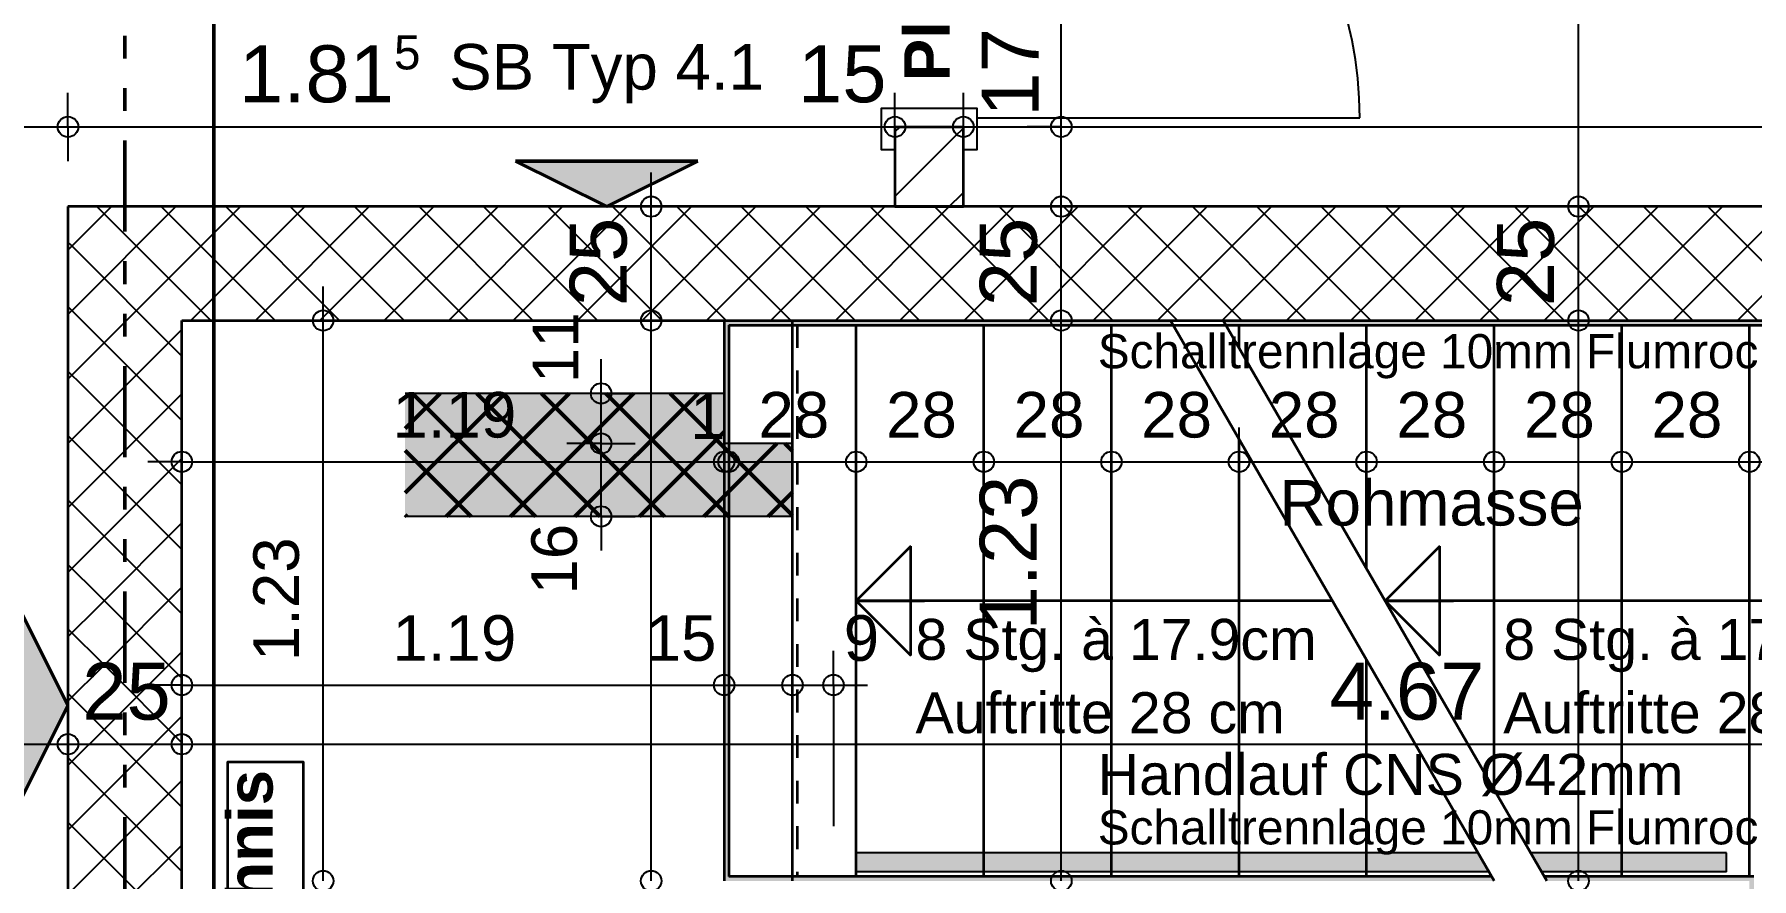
# Model space of a CAD drawing. Header units: centimetres. Extents: x 0.3 to 84.3, y 0.3 to 59.7.
# Drawn here: x 41.63 to 49.17, y 35.18 to 38.89 of the extents above; entities that cross this region are included whole.
import ezdxf

# ---------------------------------------------------------------- set-up
doc = ezdxf.new("R2010")
doc.units = ezdxf.units.CM
for name, pattern in [('AUSGEZOGEN', [0]), ('LINIE_17', [0.05, 0, -0.05]), ('LINIE_23', [0.79, 0.4, -0.13, 0, -0.13, 0, -0.13]), ('PUNKT', [6.35, 0, -6.35]), ('RAND', [44.45, 12.7, -6.35, 12.7, -6.35, 0, -6.35]), ('STRICHPUNKT', [25.4, 12.7, -6.35, 0, -6.35]), ('VERDECKT', [9.525, 6.35, -3.175])]:
    doc.linetypes.add(name, pattern=pattern)
for name, color, linetype, lineweight in [('Bauachsen grob', 7, 'RAND', 25), ('Bodenplatte', 7, 'AUSGEZOGEN', 35), ('Daemmung', 7, 'AUSGEZOGEN', 35), ('Detailmasse', 7, 'AUSGEZOGEN', 25), ('Lauflinie', 7, 'AUSGEZOGEN', 25), ('Metallbauarbeiten', 7, 'AUSGEZOGEN', 35), ('Raumbezeichnung', 7, 'AUSGEZOGEN', 35), ('Schnittbegrenzung', 7, 'AUSGEZOGEN', 25), ('Stufen', 7, 'AUSGEZOGEN', 50), ('Text Werkplan Ausfuehrung', 7, 'AUSGEZOGEN', 50), ('Tuerzarge', 7, 'AUSGEZOGEN', 25), ('Vermassung Decke', 180, 'VERDECKT', 50), ('Wand Beton bewehrt', 7, 'AUSGEZOGEN', 35), ('Wand Mauerwerk tragend', 7, 'AUSGEZOGEN', 35), ('Werkplan- Ausfuehrungsmasse', 7, 'AUSGEZOGEN', 25)]:
    doc.layers.add(name, color=color, linetype=linetype, lineweight=lineweight)
doc.styles.add('ARIAL', font='ARIAL.TTF')

msp = doc.modelspace()

# ---------------------------------------------------------------- hatches: boundary and pattern name
at = {"layer": 'Bodenplatte', "linetype": 'AUSGEZOGEN', "lineweight": 50, "true_color": 0xe0ffe0}
msp.add_hatch(color=254, dxfattribs=at).paths.add_polyline_path([(43.26, 37.314), (43.26, 36.774), (44.96, 36.774), (44.96, 37.094), (44.66, 37.094), (44.66, 37.314)])
at = {"layer": 'Daemmung', "linetype": 'PUNKT', "lineweight": 35}
for points in [[(46.6313, 37.614), (46.6197, 37.634), (44.66, 37.634), (44.66, 35.174), (45.24, 35.174), (45.24, 35.194), (44.68, 35.194), (44.68, 37.614)], [(46.8507, 37.634), (46.8622, 37.614), (51.6, 37.614), (51.6, 30.694), (49.18, 30.694), (49.18, 31.254), (49.16, 31.254), (49.16, 30.674), (51.62, 30.674), (51.62, 37.634)]]:
    msp.add_hatch(color=254, dxfattribs=at).paths.add_polyline_path(points)
at = {"layer": 'Daemmung', "linetype": 'VERDECKT', "lineweight": 35}
msp.add_hatch(color=254, dxfattribs=at).paths.add_polyline_path([(45.24, 35.194), (45.24, 35.174), (48.04, 35.174), (48.0285, 35.194)])
at = {"layer": 'Daemmung', "linetype": 'AUSGEZOGEN', "lineweight": 35}
msp.add_hatch(color=254, dxfattribs=at).paths.add_polyline_path([(49.18, 31.254), (49.18, 35.194), (48.2594, 35.194), (48.2709, 35.174), (49.16, 35.174), (49.16, 31.254)])
at = {"layer": 'Metallbauarbeiten', "linetype": 'AUSGEZOGEN', "lineweight": 25, "true_color": 0xf1f1f1}
for points in [[(45.24, 35.298), (45.24, 35.214), (48.0169, 35.214), (47.9684, 35.298)], [(48.2478, 35.214), (49.06, 35.214), (49.06, 35.298), (48.1993, 35.298)]]:
    msp.add_hatch(color=7, dxfattribs=at).paths.add_polyline_path(points)
at = {"layer": 'Text Werkplan Ausfuehrung', "linetype": 'AUSGEZOGEN', "lineweight": 50, "true_color": 0xff5454}
msp.add_hatch(color=13, dxfattribs=at).paths.add_polyline_path([(43.745, 38.334), (44.145, 38.134), (44.545, 38.334)])
msp.add_hatch(color=13, dxfattribs=at).paths.add_polyline_path([(41.58, 36.344), (41.78, 35.944), (41.58, 35.544)], flags=16)

# ---------------------------------------------------------------- linework, layer by layer
at = {"layer": 'Bauachsen grob', "color": 32, "linetype": 'LINIE_23', "lineweight": 50, "true_color": 0xc36e14}
msp.add_line((42.03, 1.394), (42.03, 57.974), dxfattribs=at)
at = {"layer": 'Bodenplatte', "color": 92, "linetype": 'VERDECKT', "lineweight": 35, "true_color": 0x00c600}
for p, q in [((44.66, 37.634), (44.66, 35.174)), ((44.96, 35.174), (44.96, 37.634))]:
    msp.add_line(p, q, dxfattribs=at)
at = {"layer": 'Bodenplatte', "color": 7, "linetype": 'AUSGEZOGEN', "lineweight": 25}
for p, q in [((44.66, 37.314), (43.26, 37.314)), ((44.66, 37.094), (44.66, 37.314)), ((44.96, 37.094), (44.66, 37.094)), ((44.96, 36.774), (44.96, 37.094)), ((44.96, 36.774), (43.26, 36.774))]:
    msp.add_line(p, q, dxfattribs=at)
at = {"layer": 'Bodenplatte', "color": 7, "linetype": 'AUSGEZOGEN', "lineweight": 50}
for p, q in [((43.26, 37.16), (43.414, 37.314)), ((43.26, 36.8772), (43.6968, 37.314)), ((43.8324, 36.774), (43.2924, 37.314)), ((43.4397, 36.774), (43.9797, 37.314)), ((44.1153, 36.774), (43.5753, 37.314)), ((43.7225, 36.774), (44.2625, 37.314)), ((44.3981, 36.774), (43.8581, 37.314)), ((44.0054, 36.774), (44.5454, 37.314)), ((44.681, 36.774), (44.141, 37.314)), ((44.96, 36.7778), (44.4238, 37.314)), ((44.2882, 36.774), (44.66, 37.1458)), ((44.5711, 36.774), (44.8911, 37.094)), ((44.96, 37.0606), (44.9266, 37.094)), ((43.5496, 36.774), (43.26, 37.0636)), ((44.8539, 36.774), (44.96, 36.8801)), ((43.2668, 36.774), (43.26, 36.7808))]:
    msp.add_line(p, q, dxfattribs=at)
at = {"layer": 'Daemmung', "color": 240, "linetype": 'VERDECKT', "lineweight": 35}
for p, q in [((44.68, 37.614), (44.68, 35.194)), ((44.68, 37.614), (51.6, 37.614)), ((48.0285, 35.194), (44.68, 35.194)), ((49.18, 35.194), (48.2594, 35.194))]:
    msp.add_line(p, q, dxfattribs=at)
at = {"layer": 'Daemmung', "color": 240, "linetype": 'LINIE_17', "lineweight": 35}
msp.add_line((44.98, 37.614), (44.98, 35.194), dxfattribs=at)
at = {"layer": 'Detailmasse', "color": 240, "linetype": 'AUSGEZOGEN', "lineweight": 25}
for p, q in [((42.28, 37.014), (42.28, 37.164)), ((44.66, 37.014), (44.66, 37.164)), ((44.68, 37.014), (44.68, 37.164)), ((45.24, 37.014), (45.24, 37.164)), ((45.8, 37.014), (45.8, 37.164)), ((46.36, 37.014), (46.36, 37.164)), ((46.92, 37.014), (46.92, 37.164)), ((47.48, 37.014), (47.48, 37.164)), ((48.04, 37.014), (48.04, 37.164)), ((48.6, 37.014), (48.6, 37.164)), ((49.16, 37.014), (49.16, 37.164)), ((42.28, 37.014), (42.13, 37.014)), ((42.28, 37.014), (42.28, 36.864)), ((44.66, 37.014), (44.66, 36.864)), ((44.66, 37.014), (44.68, 37.014)), ((44.68, 37.014), (44.68, 36.864)), ((44.68, 37.014), (45.24, 37.014)), ((45.24, 37.014), (45.24, 36.864)), ((45.24, 37.014), (45.8, 37.014)), ((45.8, 37.014), (45.8, 36.864)), ((45.8, 37.014), (46.36, 37.014)), ((46.36, 37.014), (46.36, 36.864)), ((46.36, 37.014), (46.92, 37.014)), ((46.92, 37.014), (46.92, 36.864)), ((46.92, 37.014), (47.48, 37.014)), ((47.48, 37.014), (47.48, 36.864)), ((47.48, 37.014), (48.04, 37.014)), ((48.04, 37.014), (48.04, 36.864)), ((48.04, 37.014), (48.6, 37.014)), ((48.6, 37.014), (48.6, 36.864)), ((48.6, 37.014), (49.16, 37.014)), ((49.16, 37.014), (49.16, 36.864)), ((49.16, 37.014), (51.6, 37.014))]:
    msp.add_line(p, q, dxfattribs=at)
msp.add_lwpolyline([(42.28, 37.014), (42.9997, 37.014), (42.9997, 37.014), (44.012, 37.014), (44.012, 37.014), (44.66, 37.014)], dxfattribs=at)
for centre in [(42.28, 37.014), (44.66, 37.014), (44.68, 37.014), (45.24, 37.014), (45.8, 37.014), (46.36, 37.014), (46.92, 37.014), (47.48, 37.014), (48.04, 37.014), (48.6, 37.014), (49.16, 37.014)]:
    msp.add_circle(centre, 0.045, dxfattribs=at)
at = {"layer": 'Lauflinie', "color": 7, "linetype": 'AUSGEZOGEN', "lineweight": 35}
for p, q in [((48.04, 35.174), (46.6197, 37.634)), ((48.2709, 35.174), (46.8507, 37.634)), ((45.48, 36.644), (45.24, 36.404)), ((45.48, 36.164), (45.48, 36.644)), ((47.8008, 36.644), (47.5608, 36.404)), ((47.8008, 36.164), (47.8008, 36.644)), ((47.3299, 36.404), (45.24, 36.404)), ((45.24, 36.404), (45.54, 36.404)), ((45.24, 36.404), (45.24, 36.404)), ((45.24, 36.404), (45.24, 36.404)), ((45.24, 36.404), (45.24, 36.404)), ((45.24, 36.404), (45.48, 36.164)), ((50.39, 36.404), (47.5608, 36.404)), ((47.5608, 36.404), (47.8608, 36.404)), ((47.5608, 36.404), (47.5608, 36.404)), ((47.5608, 36.404), (47.5608, 36.404)), ((47.5608, 36.404), (47.5608, 36.404)), ((47.5608, 36.404), (47.8008, 36.164))]:
    msp.add_line(p, q, dxfattribs=at)
at = {"layer": 'Metallbauarbeiten', "color": 7, "linetype": 'AUSGEZOGEN', "lineweight": 25}
for p, q in [((47.9684, 35.298), (45.24, 35.298)), ((45.24, 35.214), (45.24, 35.298)), ((49.06, 35.298), (48.1993, 35.298)), ((49.06, 35.214), (49.06, 35.298)), ((48.0169, 35.214), (45.24, 35.214)), ((49.06, 35.214), (48.2478, 35.214))]:
    msp.add_line(p, q, dxfattribs=at)
at = {"layer": 'Raumbezeichnung', "color": 7, "linetype": 'AUSGEZOGEN', "lineweight": 35}
msp.add_lwpolyline([(42.8133, 32.089), (42.8133, 35.6951), (42.48, 35.6951), (42.48, 32.089), (42.8133, 32.089)], dxfattribs=at)
at = {"layer": 'Schnittbegrenzung', "color": 14, "linetype": 'STRICHPUNKT', "lineweight": 50, "true_color": 0xb20000}
msp.add_line((42.42, 46.214), (42.42, 22.214), dxfattribs=at)
at = {"layer": 'Stufen', "color": 7, "linetype": 'AUSGEZOGEN', "lineweight": 35}
for p, q in [((45.24, 35.194), (45.24, 37.614)), ((45.8, 35.194), (45.8, 37.614)), ((46.36, 35.194), (46.36, 37.614)), ((46.92, 37.5139), (46.92, 37.614)), ((47.48, 36.5439), (47.48, 37.614)), ((48.04, 35.574), (48.04, 37.614)), ((48.6, 35.194), (48.6, 37.614)), ((49.16, 35.194), (49.16, 37.614)), ((46.92, 35.194), (46.92, 37.1139)), ((47.48, 35.194), (47.48, 36.1439))]:
    msp.add_line(p, q, dxfattribs=at)
at = {"layer": 'Text Werkplan Ausfuehrung', "color": 240, "linetype": 'AUSGEZOGEN', "lineweight": 50}
for p, q in [((44.545, 38.334), (43.745, 38.334)), ((43.745, 38.334), (44.145, 38.134)), ((44.145, 38.134), (44.545, 38.334)), ((41.58, 36.344), (41.78, 35.944)), ((41.78, 35.944), (41.58, 35.544))]:
    msp.add_line(p, q, dxfattribs=at)
at = {"layer": 'Tuerzarge', "color": 7, "linetype": 'AUSGEZOGEN', "lineweight": 25}
msp.add_line((45.77, 38.524), (47.45, 38.524), dxfattribs=at)
msp.add_lwpolyline([(45.56, 38.484), (45.71, 38.484), (45.71, 38.384), (45.77, 38.384), (45.77, 38.564), (45.35, 38.564), (45.35, 38.384), (45.41, 38.384), (45.41, 38.484), (45.56, 38.484)], dxfattribs=at)
msp.add_arc((45.77, 38.524), 1.68, 0, 90, dxfattribs=at)
at = {"layer": 'Vermassung Decke', "color": 92, "linetype": 'AUSGEZOGEN', "lineweight": 25, "true_color": 0x00c600}
for p, q in [((42.9, 37.634), (42.9, 37.784)), ((42.9, 37.634), (42.75, 37.634)), ((42.9, 37.634), (43.05, 37.634)), ((42.9, 37.634), (42.9, 37.634)), ((42.9, 35.174), (42.9, 37.634)), ((44.12, 37.314), (44.12, 37.464)), ((44.12, 37.314), (43.97, 37.314)), ((44.12, 37.314), (44.27, 37.314)), ((44.12, 37.314), (44.12, 37.314)), ((44.12, 37.094), (44.12, 37.314)), ((44.12, 37.094), (43.97, 37.094)), ((44.12, 37.094), (44.27, 37.094)), ((44.12, 37.094), (44.12, 37.094)), ((44.12, 36.774), (44.12, 37.094)), ((44.12, 36.774), (43.97, 36.774)), ((44.12, 36.774), (44.27, 36.774)), ((44.12, 36.774), (44.12, 36.774)), ((44.12, 36.774), (44.12, 36.624)), ((42.28, 36.034), (42.28, 36.184)), ((44.66, 36.034), (44.66, 36.184)), ((44.96, 36.034), (44.96, 36.184)), ((45.14, 36.034), (45.14, 36.184)), ((42.28, 36.034), (42.13, 36.034)), ((42.28, 36.034), (42.28, 35.884)), ((42.28, 36.034), (42.28, 36.034)), ((44.66, 36.034), (44.66, 35.884)), ((44.66, 36.034), (44.66, 36.034)), ((44.66, 36.034), (44.96, 36.034)), ((44.96, 36.034), (44.96, 35.884)), ((44.96, 36.034), (44.96, 36.034)), ((44.96, 36.034), (45.14, 36.034)), ((45.14, 36.034), (45.14, 35.884)), ((45.14, 36.034), (45.14, 35.414)), ((45.14, 36.034), (45.29, 36.034))]:
    msp.add_line(p, q, dxfattribs=at)
msp.add_lwpolyline([(42.28, 36.034), (42.9969, 36.034), (42.9969, 36.034), (44.66, 36.034)], dxfattribs=at)
for centre in [(42.9, 37.634), (44.12, 37.314), (44.12, 37.094), (44.12, 36.774), (42.28, 36.034), (44.66, 36.034), (44.96, 36.034), (45.14, 36.034), (42.9, 35.174)]:
    msp.add_circle(centre, 0.045, dxfattribs=at)
at = {"layer": 'Wand Beton bewehrt', "color": 7, "linetype": 'AUSGEZOGEN', "lineweight": 35}
for p, q in [((41.78, 38.134), (41.78, 36.984)), ((42.28, 38.134), (41.78, 38.134)), ((45.41, 38.134), (42.28, 38.134)), ((45.71, 38.134), (45.41, 38.134)), ((51.62, 38.134), (45.71, 38.134)), ((42.28, 37.634), (46.6197, 37.634)), ((42.28, 33.754), (42.28, 37.634)), ((46.6197, 37.634), (46.8507, 37.634)), ((46.8507, 37.634), (51.62, 37.634)), ((41.78, 36.984), (41.78, 33.754))]:
    msp.add_line(p, q, dxfattribs=at)
at = {"layer": 'Wand Beton bewehrt', "color": 7, "linetype": 'AUSGEZOGEN', "lineweight": 25}
for p, q in [((41.9068, 38.134), (42.28, 37.7608)), ((42.1896, 38.134), (42.28, 38.0436)), ((42.28, 37.8771), (42.5369, 38.134)), ((42.3198, 37.634), (42.8198, 38.134)), ((42.9724, 37.634), (42.4724, 38.134)), ((42.6026, 37.634), (43.1026, 38.134)), ((43.2553, 37.634), (42.7553, 38.134)), ((42.8855, 37.634), (43.3855, 38.134)), ((43.5381, 37.634), (43.0381, 38.134)), ((43.1683, 37.634), (43.6683, 38.134)), ((43.821, 37.634), (43.321, 38.134)), ((43.4512, 37.634), (43.9512, 38.134)), ((44.1038, 37.634), (43.6038, 38.134)), ((43.734, 37.634), (44.234, 38.134)), ((44.3866, 37.634), (43.8866, 38.134)), ((44.0168, 37.634), (44.5168, 38.134)), ((44.6695, 37.634), (44.1695, 38.134)), ((44.2997, 37.634), (44.7997, 38.134)), ((44.9523, 37.634), (44.4523, 38.134)), ((44.5825, 37.634), (45.0825, 38.134)), ((45.2352, 37.634), (44.7352, 38.134)), ((44.8654, 37.634), (45.3654, 38.134)), ((45.518, 37.634), (45.018, 38.134)), ((45.1482, 37.634), (45.6482, 38.134)), ((45.8009, 37.634), (45.3009, 38.134)), ((45.4311, 37.634), (45.9311, 38.134)), ((46.0837, 37.634), (45.5837, 38.134)), ((45.7139, 37.634), (46.2139, 38.134)), ((46.3665, 37.634), (45.8665, 38.134)), ((45.9967, 37.634), (46.4967, 38.134)), ((46.6494, 37.634), (46.1494, 38.134)), ((46.2796, 37.634), (46.7796, 38.134)), ((46.9322, 37.634), (46.4322, 38.134)), ((46.5624, 37.634), (47.0624, 38.134)), ((47.2151, 37.634), (46.7151, 38.134)), ((46.8453, 37.634), (47.3453, 38.134)), ((47.4979, 37.634), (46.9979, 38.134)), ((47.1281, 37.634), (47.6281, 38.134)), ((47.7808, 37.634), (47.2808, 38.134)), ((47.411, 37.634), (47.911, 38.134)), ((48.0636, 37.634), (47.5636, 38.134)), ((47.6938, 37.634), (48.1938, 38.134)), ((48.3464, 37.634), (47.8464, 38.134)), ((47.9766, 37.634), (48.4766, 38.134)), ((48.6293, 37.634), (48.1293, 38.134)), ((48.2595, 37.634), (48.7595, 38.134)), ((48.9121, 37.634), (48.4121, 38.134)), ((48.5423, 37.634), (49.0423, 38.134)), ((49.195, 37.634), (48.695, 38.134)), ((48.8252, 37.634), (49.3252, 38.134)), ((49.4778, 37.634), (48.9778, 38.134)), ((49.108, 37.634), (49.608, 38.134)), ((42.6896, 37.634), (42.28, 38.0436)), ((42.4068, 37.634), (42.28, 37.7608))]:
    msp.add_line(p, q, dxfattribs=at)
for points in [[(41.78, 37.6599), (41.8147, 37.6946), (41.8147, 37.6946), (42.2541, 38.134)], [(41.78, 37.9427), (41.794, 37.9567), (41.794, 37.9567), (41.9713, 38.134)], [(41.78, 37.9779), (41.7934, 37.9645), (41.7934, 37.9645), (42.28, 37.4779)], [(41.78, 37.3771), (41.8353, 37.4324), (41.8353, 37.4324), (42.28, 37.8771)], [(41.78, 37.6951), (41.8176, 37.6575), (41.8176, 37.6575), (42.28, 37.1951)], [(41.78, 37.0942), (41.856, 37.1702), (41.856, 37.1702), (42.28, 37.5942)], [(41.78, 37.4122), (41.8418, 37.3504), (41.8418, 37.3504), (42.28, 36.9122)], [(41.78, 36.8114), (41.8767, 36.908), (41.8767, 36.908), (42.28, 37.3114)], [(41.78, 37.1294), (41.866, 37.0434), (41.866, 37.0434), (42.28, 36.6294)], [(41.78, 36.5285), (41.8974, 36.6459), (41.8974, 36.6459), (42.28, 37.0285)], [(41.78, 36.8465), (41.8902, 36.7363), (41.8902, 36.7363), (42.28, 36.3465)], [(41.78, 36.2457), (41.918, 36.3837), (41.918, 36.3837), (42.28, 36.7457)], [(41.78, 36.5637), (41.9144, 36.4293), (41.9144, 36.4293), (42.28, 36.0637)], [(41.78, 35.9628), (41.9387, 36.1215), (41.9387, 36.1215), (42.28, 36.4628)], [(41.78, 36.2809), (41.9387, 36.1222), (41.9387, 36.1222), (42.28, 35.7809)], [(41.78, 35.68), (41.9594, 35.8594), (41.9594, 35.8594), (42.28, 36.18)], [(41.78, 35.998), (41.9629, 35.8151), (41.9629, 35.8151), (42.28, 35.498)], [(41.78, 35.3972), (41.9801, 35.5972), (41.9801, 35.5972), (42.28, 35.8972)], [(41.78, 35.7152), (41.9871, 35.5081), (41.9871, 35.5081), (42.28, 35.2152)], [(41.78, 35.1143), (42.0007, 35.335), (42.0007, 35.335), (42.28, 35.6143)], [(41.78, 35.4323), (42.0113, 35.201), (42.0113, 35.201), (42.28, 34.9323)], [(41.78, 34.8315), (42.0214, 35.0729), (42.0214, 35.0729), (42.28, 35.3315)]]:
    msp.add_lwpolyline(points, dxfattribs=at)
at = {"layer": 'Wand Mauerwerk tragend', "color": 7, "linetype": 'AUSGEZOGEN', "lineweight": 35}
for p, q in [((45.41, 38.484), (45.71, 38.484)), ((45.41, 38.484), (45.41, 38.134)), ((45.71, 38.134), (45.71, 38.484)), ((45.41, 38.134), (45.71, 38.134))]:
    msp.add_line(p, q, dxfattribs=at)
at = {"layer": 'Wand Mauerwerk tragend', "color": 7, "linetype": 'AUSGEZOGEN', "lineweight": 25}
msp.add_line((45.41, 38.4615), (45.4325, 38.484), dxfattribs=at)
for points in [[(45.41, 38.1786), (45.6725, 38.4412), (45.6725, 38.4412), (45.71, 38.4786)], [(45.6482, 38.134), (45.7033, 38.1891), (45.7033, 38.1891), (45.71, 38.1958)]]:
    msp.add_lwpolyline(points, dxfattribs=at)
at = {"layer": 'Werkplan- Ausfuehrungsmasse', "color": 7, "linetype": 'AUSGEZOGEN', "lineweight": 25}
for p, q in [((48.41, 38.134), (48.41, 40.594)), ((46.14, 38.484), (46.14, 40.244)), ((41.78, 38.484), (41.78, 38.634)), ((45.41, 38.484), (45.41, 38.634)), ((45.71, 38.484), (45.71, 38.634)), ((39.32, 38.484), (41.78, 38.484)), ((41.78, 38.484), (41.78, 38.334)), ((41.78, 38.484), (41.78, 38.484)), ((41.78, 38.484), (45.41, 38.484)), ((45.41, 38.484), (45.41, 38.334)), ((45.41, 38.484), (45.41, 38.484)), ((45.41, 38.484), (45.71, 38.484)), ((45.71, 38.484), (45.71, 38.334)), ((45.71, 38.484), (45.71, 38.484)), ((45.71, 38.484), (51.62, 38.484)), ((46.14, 38.484), (45.99, 38.484)), ((46.14, 38.484), (46.29, 38.484)), ((46.14, 38.134), (46.14, 38.484)), ((44.34, 38.134), (44.34, 38.284)), ((44.34, 38.134), (44.19, 38.134)), ((44.34, 38.134), (44.49, 38.134)), ((44.34, 38.134), (44.34, 38.134)), ((44.34, 37.634), (44.34, 38.134)), ((46.14, 38.134), (45.99, 38.134)), ((46.14, 38.134), (46.29, 38.134)), ((46.14, 38.134), (46.14, 38.134)), ((46.14, 37.634), (46.14, 38.134)), ((48.41, 38.134), (48.26, 38.134)), ((48.41, 38.134), (48.56, 38.134)), ((48.41, 38.134), (48.41, 38.134)), ((48.41, 37.634), (48.41, 38.134)), ((44.34, 37.634), (44.19, 37.634)), ((44.34, 37.634), (44.49, 37.634)), ((44.34, 37.634), (44.34, 37.634)), ((44.34, 35.174), (44.34, 37.634)), ((46.14, 37.634), (45.99, 37.634)), ((46.14, 37.634), (46.29, 37.634)), ((46.14, 37.634), (46.14, 37.634)), ((46.14, 35.174), (46.14, 37.634)), ((48.41, 37.634), (48.26, 37.634)), ((48.41, 37.634), (48.56, 37.634)), ((48.41, 37.634), (48.41, 37.634)), ((48.41, 35.174), (48.41, 37.634)), ((41.78, 35.774), (41.78, 35.924)), ((42.28, 35.774), (42.28, 35.924)), ((39.32, 35.774), (41.78, 35.774)), ((41.78, 35.774), (41.78, 35.624)), ((41.78, 35.774), (41.78, 35.774)), ((41.78, 35.774), (42.28, 35.774)), ((42.28, 35.774), (42.28, 35.624)), ((42.28, 35.774), (42.28, 35.774)), ((42.28, 35.774), (51.62, 35.774))]:
    msp.add_line(p, q, dxfattribs=at)
msp.add_lwpolyline([(46.14, 38.484), (46.0775, 38.484), (46.0775, 38.484), (46.0775, 38.484), (46.0775, 38.484), (46.0775, 38.484), (46.0775, 38.484), (46.0775, 38.484), (46.0775, 38.484), (46.0633, 38.484), (46.0633, 38.484), (46.0626, 38.484), (46.0626, 38.484), (46.0625, 38.484), (46.0625, 38.484), (45.9924, 38.484)], dxfattribs=at)
for centre in [(41.78, 38.484), (45.41, 38.484), (45.71, 38.484), (46.14, 38.484), (44.34, 38.134), (46.14, 38.134), (48.41, 38.134), (44.34, 37.634), (46.14, 37.634), (48.41, 37.634), (41.78, 35.774), (42.28, 35.774), (44.34, 35.174), (46.14, 35.174), (48.41, 35.174)]:
    msp.add_circle(centre, 0.045, dxfattribs=at)

# ---------------------------------------------------------------- texts
at = {"layer": 'Daemmung', "color": 240, "linetype": 'AUSGEZOGEN', "lineweight": 25, "char_height": 0.15, "width": 0.075, "attachment_point": 7, "style": 'ARIAL'}
for insert in [(46.3, 37.379), (46.3, 35.289)]:
    msp.add_mtext('Schalltrennlage\\~10mm\\~Flumroc', dxfattribs=dict(at, insert=insert))
at = {"layer": 'Detailmasse', "color": 240, "linetype": 'AUSGEZOGEN', "lineweight": 35, "char_height": 0.2, "width": 0.1, "attachment_point": 7, "style": 'ARIAL'}
for s, insert in [('1.19', (43.2042, 37.1174)), ('1', (44.5109, 37.114)), ('28', (44.8107, 37.1174)), ('28', (45.3707, 37.1174)), ('28', (45.9307, 37.1174)), ('28', (46.4907, 37.1174)), ('28', (47.0507, 37.1174)), ('28', (47.6107, 37.1174)), ('28', (48.1707, 37.1174)), ('28', (48.7307, 37.1174)), ('Rohmasse', (47.0981, 36.7312))]:
    msp.add_mtext(s, dxfattribs=dict(at, insert=insert))
at = {"layer": 'Raumbezeichnung', "color": 7, "linetype": 'AUSGEZOGEN', "lineweight": 35, "insert": (42.74, 32.1223), "char_height": 0.2, "width": 0.1, "attachment_point": 7, "rotation": 90, "style": 'ARIAL'}
msp.add_mtext('\\fArial|i0|b1|c0|p0;Whg.\\~1.21\\~Christen\\~Kühnis', dxfattribs=at)
at = {"layer": 'Text Werkplan Ausfuehrung', "color": 7, "linetype": 'AUSGEZOGEN', "lineweight": 35, "insert": (45.6533, 38.684), "char_height": 0.2, "width": 0.1, "attachment_point": 7, "rotation": 90, "style": 'ARIAL'}
msp.add_mtext('\\fArial|i0|b1|c0|p0;Planet', dxfattribs=at)
at = {"layer": 'Text Werkplan Ausfuehrung', "color": 240, "linetype": 'AUSGEZOGEN', "lineweight": 35, "insert": (43.4533, 38.5873), "char_height": 0.2, "width": 0.1, "attachment_point": 7, "style": 'ARIAL'}
msp.add_mtext('SB\\~Typ\\~4.1', dxfattribs=at)
at = {"layer": 'Text Werkplan Ausfuehrung', "color": 7, "linetype": 'AUSGEZOGEN', "lineweight": 35, "char_height": 0.18, "width": 0.09, "attachment_point": 7, "style": 'ARIAL'}
for s, insert in [('8\\~Stg.\\~à\\~17.9cm', (45.5, 36.09)), ('8\\~Stg.\\~à\\~17.9cm', (48.08, 36.09)), ('Auftritte\\~28\\~cm', (45.5, 35.82)), ('Auftritte\\~28\\~cm', (48.08, 35.82)), ('Handlauf\\~CNS\\~Ø42mm', (46.3, 35.545))]:
    msp.add_mtext(s, dxfattribs=dict(at, insert=insert))
at = {"layer": 'Vermassung Decke', "color": 92, "linetype": 'AUSGEZOGEN', "lineweight": 35, "true_color": 0x00c600, "char_height": 0.2, "width": 0.1, "attachment_point": 7, "rotation": 90, "style": 'ARIAL'}
for s, insert in [('11', (44.02, 37.359)), ('16', (44.0166, 36.431)), ('1.23', (42.7965, 36.1384))]:
    msp.add_mtext(s, dxfattribs=dict(at, insert=insert))
at = {"layer": 'Vermassung Decke', "color": 92, "linetype": 'AUSGEZOGEN', "lineweight": 35, "true_color": 0x00c600, "char_height": 0.2, "width": 0.1, "attachment_point": 7, "style": 'ARIAL'}
for s, insert in [('1.19', (43.2042, 36.1374)), ('15', (44.3154, 36.1374)), ('9', (45.185, 36.1374))]:
    msp.add_mtext(s, dxfattribs=dict(at, insert=insert))
at = {"layer": 'Werkplan- Ausfuehrungsmasse', "color": 7, "linetype": 'AUSGEZOGEN', "lineweight": 50, "char_height": 0.25, "width": 0.125, "attachment_point": 7, "rotation": 90, "style": 'ARIAL'}
for s, insert in [('17', (46.04, 38.529)), ('25', (44.2357, 37.6968)), ('25', (46.0357, 37.6968)), ('25', (48.3057, 37.6968)), ('1.23', (46.0356, 36.2739))]:
    msp.add_mtext(s, dxfattribs=dict(at, insert=insert))
at = {"layer": 'Werkplan- Ausfuehrungsmasse', "color": 7, "linetype": 'AUSGEZOGEN', "lineweight": 50, "attachment_point": 7, "style": 'ARIAL'}
for s, insert, char_height, width in [('1.81', (42.5311, 38.5883), 0.25, 0.125), ('5', (43.2109, 38.7341), 0.15, 0.075), ('15', (44.9843, 38.5883), 0.25, 0.125), ('25', (41.8428, 35.8783), 0.25, 0.125), ('4.67', (47.3175, 35.8783), 0.25, 0.125)]:
    msp.add_mtext(s, dxfattribs=dict(at, insert=insert, char_height=char_height, width=width))

doc.saveas('drawing.dxf')
